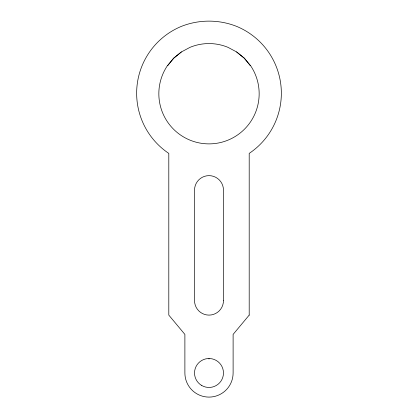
<?xml version="1.0" encoding="UTF-8"?>
<svg xmlns="http://www.w3.org/2000/svg" width="418" height="418" viewBox="0 0 418 418"><rect width="100%" height="100%" fill="white"/><g stroke="black" fill="none" stroke-linecap="round" stroke-linejoin="round"><path stroke-width="0.63" d="M167.696 65.647L173.533 58.254L181.402 51.942L189.991 47.349A49.679 49.679 0 0 1 228.009 47.349L236.598 51.942L244.128 58.118L250.706 65.856A50.16 50.16 0 0 1 242.074 131.435A50.16 50.16 0 0 1 175.926 131.435A50.16 50.16 0 0 1 167.294 65.856L173.872 58.118L181.402 51.942M236.598 51.942L244.467 58.254L250.304 65.647M209 358.513L209 359.01M249.196 315.109L233.113 334.4L233.113 372.987A24.113 24.113 0 0 1 209 397.1A24.113 24.113 0 0 1 184.887 372.987L184.887 334.4L168.804 315.109L168.804 153.401A72.345 72.345 0 0 1 181.313 26.407C198.989 19.374 219.011 19.374 236.687 26.407A72.345 72.345 0 0 1 249.196 153.401L249.196 315.109M223.468 300.636L223.468 190.106A14.468 14.468 0 0 0 209 175.638A14.468 14.468 0 0 0 194.532 190.106L194.532 300.636A14.468 14.468 0 0 0 209 315.109A14.468 14.468 0 0 0 223.468 300.636M201.763 385.516A14.468 14.468 0 0 0 223.468 372.987A14.468 14.468 0 0 0 201.763 360.452A14.468 14.468 0 0 0 201.763 385.516"/></g></svg>
